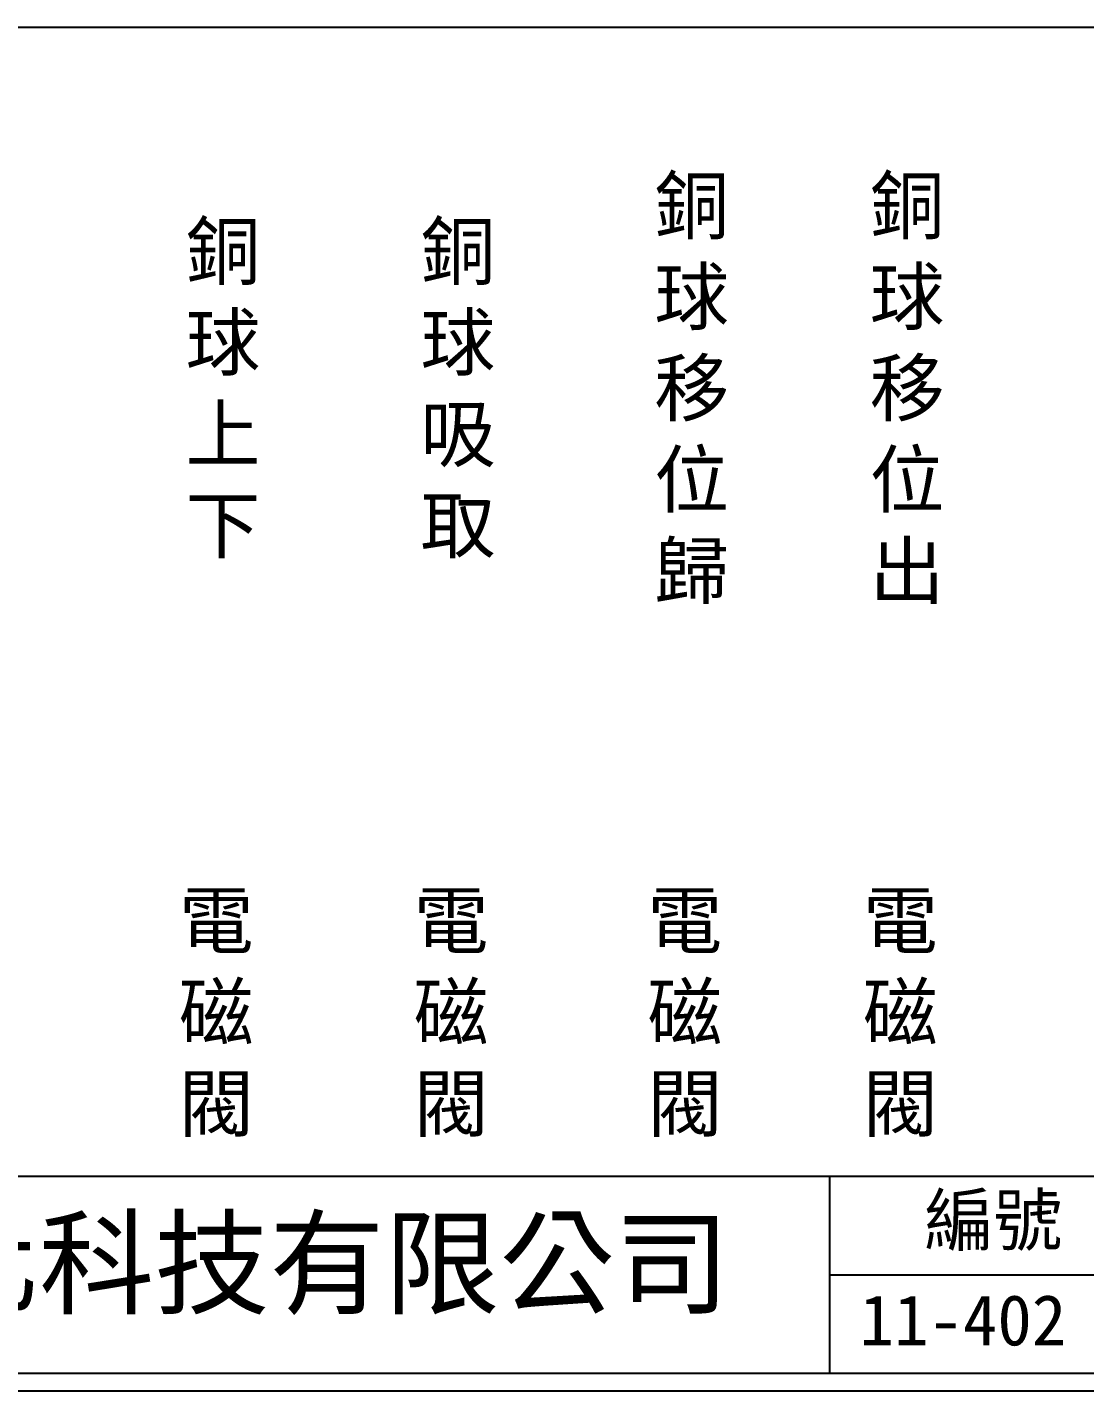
# Model space of a CAD drawing. Extents: x 926 to 1213, y 3 to 207.
# Drawn here: x 1004.4 to 1079.6, y 3 to 100 of the extents above; entities that cross this region are included whole.
import ezdxf

# ---------------------------------------------------------------- set-up
doc = ezdxf.new("R2010")
doc.units = 0
doc.layers.add('圖框層', color=7, linetype='CONTINUOUS')
doc.layers.add('標尺寸層', color=3, linetype='CONTINUOUS')
doc.styles.add('CNS', font='romanc.shx', dxfattribs={"bigfont": 'chineset.shx'})
doc.styles.add('STSL', font='KAIU.TTF')

msp = doc.modelspace()

# ---------------------------------------------------------------- linework, layer by layer
at = {"layer": '圖框層', "color": 7}
for p, q in [((926.992, 18.25), (1211.493, 18.25)), ((1061.493, 4.25), (1061.493, 18.25)), ((1061.493, 11.25), (1211.493, 11.25)), ((926.992, 4.25), (1211.493, 4.25)), ((925.742, 3), (1212.742, 3))]:
    msp.add_line(p, q, dxfattribs=at)
at = {"layer": '標尺寸層', "color": 7}
msp.add_line((930.49, 99.958), (1208.361, 99.958), dxfattribs=at)

# ---------------------------------------------------------------- texts
at = {"layer": '圖框層', "color": 4, "style": 'STSL'}
for s, height, p in [('編號', 3.6, (1068.208, 13.337)), ('泓陞自動化科技有限公司', 6, (964.346, 9.076)), ('11-402', 3.6, (1063.606, 6.224))]:
    msp.add_text(s, height=height, dxfattribs=at).set_placement(p)
at = {"layer": '標尺寸層', "color": 7, "char_height": 3.9, "width": 2.84806, "attachment_point": 5, "style": 'CNS'}
for s, insert in [('{\\fDFKai-SB|b0|i0|c136|p65;銅球移位歸}', (1051.663, 74.094)), ('{\\fDFKai-SB|b0|i0|c136|p65;銅球移位出}', (1066.983, 74.094)), ('{\\fDFKai-SB|b0|i0|c136|p65;銅球上下}', (1018.339, 74.094)), ('{\\fDFKai-SB|b0|i0|c136|p65;銅球吸取}', (1035.04, 74.094)), ('{\\fDFKai-SB|b0|i0|c136|p65;電磁閥}', (1017.856, 29.715)), ('{\\fDFKai-SB|b0|i0|c136|p65;電磁閥}', (1034.556, 29.715)), ('{\\fDFKai-SB|b0|i0|c136|p65;電磁閥}', (1051.18, 29.715)), ('{\\fDFKai-SB|b0|i0|c136|p65;電磁閥}', (1066.5, 29.715))]:
    msp.add_mtext(s, dxfattribs=dict(at, insert=insert))

doc.saveas('drawing.dxf')
